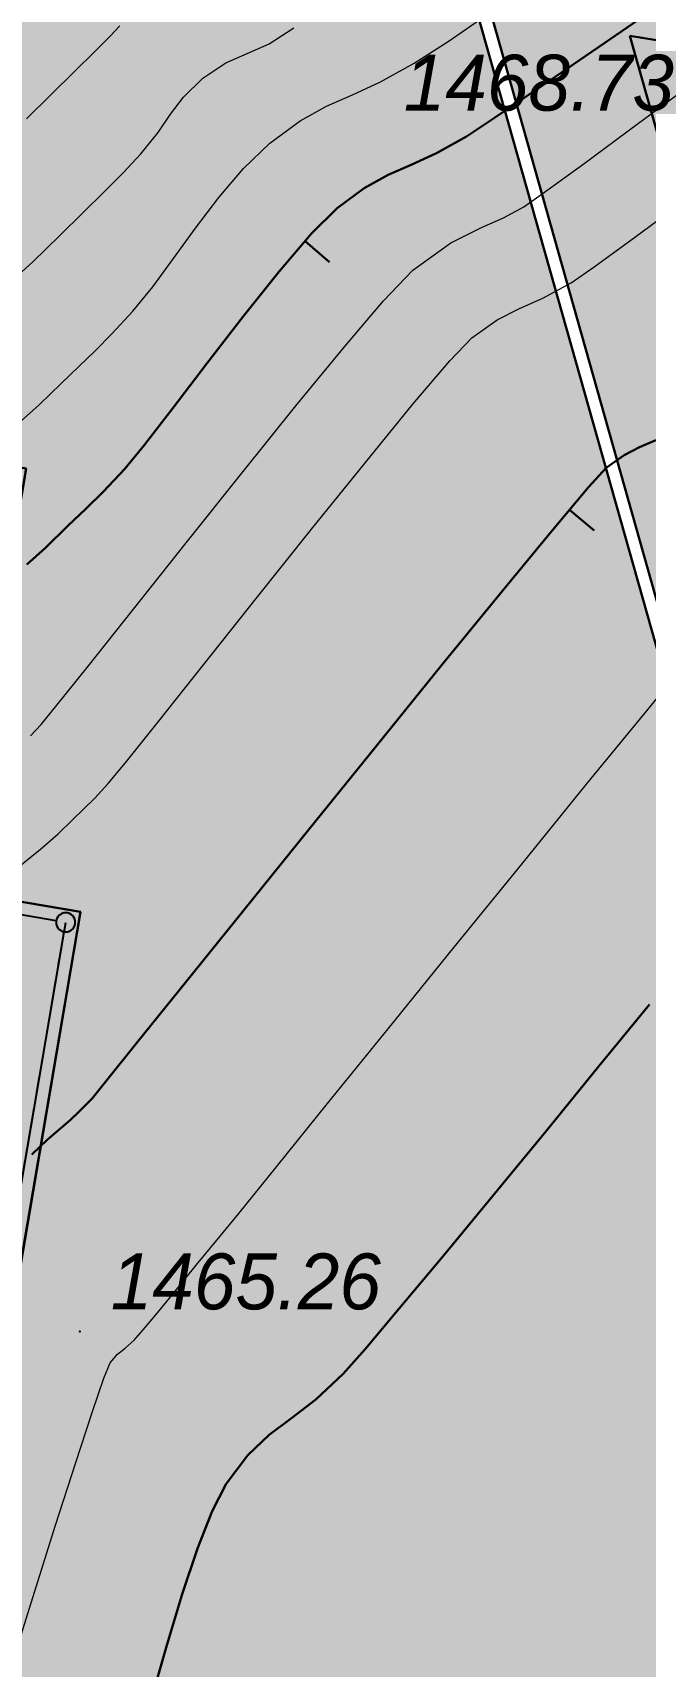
# Model space of a CAD drawing. Header units: millimetres. Extents: x 474337 to 1180020, y 4124662 to 4776603.
# Drawn here: x 780549 to 790137, y 4367062 to 4392623 of the extents above; entities that cross this region are included whole.
import ezdxf

# ---------------------------------------------------------------- set-up
doc = ezdxf.new("R2010")
doc.units = ezdxf.units.MM
doc.header["$PDMODE"] = 32
doc.header["$PDSIZE"] = 0.33
doc.linetypes.add('CENTERX2', pattern=[101.6, 63.5, -12.7, 12.7, -12.7])
doc.layers.add('(004) Точки рельефа', color=7, linetype='Continuous')
doc.layers.add('(031) Горизонтали', color=42, linetype='Continuous')
doc.layers.add('(032) Горизонтали утолщенные', color=32, linetype='Continuous', lineweight=30)
doc.layers.add('(042) Бергштрих11', color=32, linetype='Continuous', lineweight=30)
doc.styles.add('D-431', font='')
doc.styles.get('D-431').set_extended_font_data('D431', italic=True)
doc.linetypes.add('FENCELINE1', pattern='A,0.25,-0.1,[133,ltypeshp.shx,S=0.1,R=0,X=-0.1,Y=0],-0.1,1', length=1.45)

# ---------------------------------------------------------------- blocks, each defined once
blk = doc.blocks.new('io87po8otjtrio')
at = {"color": 7}
for p in [(5670230.8, 894418.1), (5663579.2, 892423.3)]:
    blk.add_line(p, (5664681.1, 890754.2), dxfattribs=at)
at = {"color": 252, "linetype": 'CENTERX2', "ltscale": 20}
blk.add_line((5669953.7, 894474.8), (5664737.9, 891031.3), dxfattribs=at)
at = {"color": 7, "linetype": 'FENCELINE1', "ltscale": 18}
for p, q in [((5669828.5, 894392.2), (5664863, 891114)), ((5664655.2, 891156.5), (5663746.1, 892533.5))]:
    blk.add_line(p, q, dxfattribs=at)
at = {"color": 7}
blk.add_circle((5664737.9, 891031.3), 150, dxfattribs=at)
blk = doc.blocks.new('dfgfdgf')
at = {"lineweight": 30}
h = blk.add_hatch(color=72, dxfattribs=at)
h.dxf.hatch_style = 1
h.paths.add_polyline_path([(3363175.57, -577174.06), (3364996.81, -577174.06, -0.17741594), (3366802.83, -573021.04, 0.19370804), (3369075.57, -568381.98), (3369075.57, -568268.06, -0.07551546), (3363175.57, -566490.86)])
for p, q in [((3361175.57, -565401.2, -13.31), (3361175.57, -578674.06, -13.31)), ((3360975.57, -565512.24, -13.31), (3360975.57, -578874.06, -13.31))]:
    blk.add_line(p, q, dxfattribs=at)
at = {"lineweight": 30, "elevation": -13.31}
blk.add_lwpolyline([(3369075.57, -568268.06), (3369075.57, -568381.98, -0.19370804), (3366802.83, -573021.04, 0.17741594), (3364996.81, -577174.06), (3363175.57, -577174.06), (3363175.57, -566490.86)], format="xyb", dxfattribs=at)
at = {"lineweight": 30}
blk.add_arc((3371975.57, -547958.42, -13.31), 20515.64, 244.599622, 261.873704, dxfattribs=at)

msp = doc.modelspace()

# ---------------------------------------------------------------- hatches: boundary and pattern name
at = {"lineweight": 30}
h = msp.add_hatch(color=74, dxfattribs=at)
h.dxf.hatch_style = 1
edge = h.paths.add_edge_path()
edge.add_line((791143, 4380058), (787513, 4392917))
edge.add_arc((793330, 4412799), 20716, 214.9498, 253.6907, ccw=False)
edge.add_line((776351, 4400932), (756617, 4395362))
edge.add_arc((757551, 4392511), 3000, 108.1418, 155.5912)
edge.add_line((754819, 4393751), (752012, 4385461))
edge.add_line((752012, 4385461), (763424, 4383523))
edge.add_line((763424, 4383523), (762064, 4384467))
edge.add_line((762064, 4384467), (762682, 4388109))
edge.add_line((762682, 4388109), (764278, 4388551))
edge.add_line((764278, 4388551), (780447, 4385806))
edge.add_line((780447, 4385806), (779325, 4379201))
edge.add_line((779325, 4379201), (781297, 4378866))
edge.add_line((781297, 4378866), (780184, 4372310))
edge.add_line((780184, 4372310), (779950, 4370930))
edge.add_line((779950, 4370930), (779372, 4367528))
edge.add_line((779372, 4367528), (775034, 4368265))
edge.add_line((775034, 4368265), (775101, 4368659))
edge.add_line((775101, 4368659), (764016, 4370541))
edge.add_line((764016, 4370541), (765040, 4376569))
edge.add_line((765040, 4376569), (763900, 4377360))
edge.add_line((763900, 4377360), (764234, 4379329))
edge.add_line((764234, 4379329), (750713, 4381624))
edge.add_line((750713, 4381624), (743444, 4360154))
edge.add_line((743444, 4360154), (759008, 4357511))
edge.add_line((759008, 4357511), (757647, 4358455))
edge.add_line((757647, 4358455), (758266, 4362097))
edge.add_line((758266, 4362097), (759862, 4362539))
edge.add_line((759862, 4362539), (776031, 4359794))
edge.add_line((776031, 4359794), (774909, 4353189))
edge.add_line((774909, 4353189), (776881, 4352854))
edge.add_line((776881, 4352854), (775768, 4346298))
edge.add_line((775768, 4346298), (775534, 4344918))
edge.add_line((775534, 4344918), (774956, 4341516))
edge.add_line((774956, 4341516), (770618, 4342253))
edge.add_line((770618, 4342253), (770685, 4342647))
edge.add_line((770685, 4342647), (759600, 4344529))
edge.add_line((759600, 4344529), (760624, 4350557))
edge.add_line((760624, 4350557), (759484, 4351348))
edge.add_line((759484, 4351348), (759818, 4353316))
edge.add_line((759818, 4353316), (742145, 4356317))
edge.add_line((742145, 4356317), (737248, 4341852))
edge.add_line((737248, 4341852), (709858, 4296443))
edge.add_arc((712518, 4295056), 3000, 152.4555, 276.6998)
edge.add_line((712868, 4292077), (732178, 4296180))
edge.add_line((732178, 4296180), (731830, 4300020))
edge.add_line((731830, 4300020), (736178, 4300410))
edge.add_line((736178, 4300410), (734727, 4319832))
edge.add_line((734727, 4319832), (741079, 4320306))
edge.add_line((741079, 4320306), (742014, 4321881))
edge.add_line((742014, 4321881), (745566, 4322146))
edge.add_line((745566, 4322146), (746725, 4320728))
edge.add_line((746725, 4320728), (753076, 4321203))
edge.add_line((753076, 4321203), (753169, 4319961))
edge.add_line((753169, 4319961), (756161, 4320184))
edge.add_line((756161, 4320184), (757215, 4306069))
edge.add_line((757215, 4306069), (752229, 4305697))
edge.add_line((752229, 4305697), (752527, 4301708))
edge.add_line((752527, 4301708), (748139, 4301380))
edge.add_line((748139, 4301380), (748184, 4300782))
edge.add_line((748184, 4300782), (744857, 4300533))
edge.add_line((744857, 4300533), (745208, 4292082))
edge.add_line((745208, 4292082), (746926, 4269947))
edge.add_line((746926, 4269947), (751349, 4269079))
edge.add_line((751349, 4269079), (753119, 4271029))
edge.add_line((753119, 4271029), (753932, 4274133))
edge.add_line((753932, 4274133), (753820, 4274189))
edge.add_line((753820, 4274189), (755767, 4280410))
edge.add_line((755767, 4280410), (762026, 4293875))
edge.add_line((762026, 4293875), (762927, 4294986))
edge.add_line((762927, 4294986), (763792, 4295462))
edge.add_line((763792, 4295462), (764488, 4295429))
edge.add_line((764488, 4295429), (767708, 4293450))
edge.add_line((767708, 4293450), (770598, 4290687))
edge.add_line((770598, 4290687), (770845, 4289929))
edge.add_line((770845, 4289929), (772277, 4289102))
edge.add_line((772277, 4289102), (772511, 4291780))
edge.add_line((772511, 4291780), (779230, 4317708))
edge.add_line((779230, 4317708), (783940, 4335881))
edge.add_line((783940, 4335881), (788793, 4347431))
edge.add_arc((796894, 4343510), 9000, 91.4667, 154.1763, ccw=False)
edge.add_line((796664, 4352507), (798918, 4352515))
edge.add_line((798918, 4352515), (791143, 4380058))
h = msp.add_hatch(color=253, dxfattribs=at)
h.dxf.hatch_style = 1
h.paths.add_polyline_path([(808463, 4398947, 0.00397), (808681, 4399189), (807184, 4400516, -0.124282), (799693, 4395411), (800240, 4393474, 0.193504), (804397, 4388767, -0.248097), (806839, 4384697), (810384, 4385698), (810439, 4385505), (811882, 4385913), (811828, 4386105), (812069, 4386173)])
h.paths.add_polyline_path([(806834, 4397355), (809736, 4387073), (807984, 4386578, 0.177416), (805117, 4390085, -0.193708), (801670, 4393932), (801639, 4394041, 0.075515)], flags=16)
h.paths.add_polyline_path([(796999, 4394651, -0.124282), (787944, 4395084), (787363, 4393171, 0.00397), (787675, 4393079), (791281, 4380305), (791522, 4380373), (791576, 4380180), (793020, 4380588), (792965, 4380780), (796510, 4381781, -0.248097), (796463, 4386528, 0.193504), (797546, 4392714)])
h.paths.add_polyline_path([(796057, 4392466), (796088, 4392356, -0.193708), (795161, 4387274, 0.177416), (794551, 4382787), (792798, 4382292), (789896, 4392573, 0.075515)], flags=16)
h = msp.add_hatch(color=21, dxfattribs=at)
h.dxf.hatch_style = 1
h.paths.add_polyline_path([(780447, 4385806), (779325, 4379201), (781297, 4378866), (780184, 4372310), (776832, 4372879), (776748, 4372386), (774776, 4372721), (775120, 4374742), (765261, 4376416), (763900, 4377360), (764904, 4383272), (763424, 4383523), (762064, 4384467), (762682, 4388109), (764278, 4388551)])

# ---------------------------------------------------------------- linework, layer by layer
at = {"layer": '(004) Точки рельефа', "linetype": 'ByBlock', "lineweight": -2}
msp.add_point((781288, 4372299, 1463750), dxfattribs=at)
at = {"layer": '(031) Горизонтали', "color": 42, "linetype": 'Continuous', "lineweight": 0}
for points, elevation in [([(780213, 4388729), (780553, 4389036), (780974, 4389451), (781342, 4389810), (781669, 4390130), (781966, 4390430), (782244, 4390727), (782515, 4391063), (782706, 4391347), (782907, 4391616), (783210, 4391910), (783571, 4392150), (783908, 4392296), (784252, 4392446), (784635, 4392700)], 1467490), ([(780307, 4386491), (780651, 4386799), (780995, 4387135), (781271, 4387398), (781522, 4387640), (781790, 4387912), (782117, 4388263), (782430, 4388645), (782755, 4389088), (783097, 4389564), (783460, 4390043), (783847, 4390496), (784263, 4390894), (784736, 4391243), (785150, 4391472), (785554, 4391652), (785995, 4391852), (786520, 4392145), (787049, 4392487), (787627, 4392879)], 1466990), ([(780454, 4391273), (780841, 4391655), (781206, 4392013), (781523, 4392326), (781767, 4392572), (781912, 4392730)], 1467990), ([(780515, 4381621), (780680, 4381798), (780908, 4382075), (781421, 4382717), (782127, 4383605), (782951, 4384641), (783822, 4385731), (784670, 4386783), (785427, 4387706), (786039, 4388425), (786498, 4388908), (787095, 4389334), (787573, 4389574), (787915, 4389724), (788237, 4389900), (788524, 4390099), (789157, 4390562), (790031, 4391207), (791080, 4391980)], 1465990), ([(780293, 4379539), (780670, 4379847), (780946, 4380087), (781170, 4380306), (781347, 4380474), (781520, 4380646), (781733, 4380874), (781996, 4381193), (782516, 4381844), (783223, 4382734), (784046, 4383769), (784913, 4384855), (785756, 4385899), (786501, 4386808), (787080, 4387488), (787421, 4387846), (787820, 4388132), (788169, 4388307), (788532, 4388467), (788974, 4388707), (789337, 4388959), (789986, 4389434), (790863, 4390081)], 1465490), ([(780171, 4366917), (780553, 4368141), (780909, 4369269), (781224, 4370250), (781481, 4371035), (781665, 4371571), (781760, 4371808), (781875, 4371947), (781996, 4372038), (782137, 4372163), (782278, 4372325), (782501, 4372593), (782785, 4372939), (783110, 4373337), (783456, 4373760), (783773, 4374149), (784363, 4374877), (785163, 4375866), (786111, 4377037), (787145, 4378312), (788202, 4379613), (789218, 4380863), (790132, 4381983), (790880, 4382895)], 1463490)]:
    msp.add_lwpolyline(points, dxfattribs=dict(at, elevation=elevation))
at = {"layer": '(032) Горизонтали утолщенные', "color": 32, "linetype": 'Continuous', "lineweight": 30}
for points, elevation in [([(780459, 4384301), (780749, 4384562), (781102, 4384906), (781380, 4385171), (781653, 4385441), (781989, 4385800), (782297, 4386174), (782741, 4386748), (783273, 4387444), (783845, 4388183), (784409, 4388888), (784915, 4389479), (785315, 4389878), (785739, 4390191), (786111, 4390396), (786473, 4390557), (786868, 4390737), (787338, 4390999), (787778, 4391288), (788526, 4391795), (789504, 4392466), (790636, 4393248)], 1466490), ([(780534, 4375071), (780774, 4375302), (780989, 4375481), (781143, 4375613), (781264, 4375731), (781361, 4375825), (781478, 4375948), (781688, 4376205), (782197, 4376836), (782941, 4377760), (783854, 4378894), (784872, 4380156), (785929, 4381464), (786960, 4382735), (787900, 4383888), (788685, 4384840), (789248, 4385510), (789526, 4385814), (789804, 4386013), (790048, 4386135), (790302, 4386247)], 1464490), ([(782370, 4366425), (782638, 4367355), (782890, 4368189), (783130, 4368907), (783358, 4369489), (783578, 4369916), (783916, 4370368), (784252, 4370683), (784601, 4370944), (784982, 4371235), (785410, 4371639), (785751, 4372025), (786286, 4372658), (786968, 4373476), (787748, 4374421), (788578, 4375432), (789412, 4376450), (790200, 4377415)], 1462490)]:
    msp.add_lwpolyline(points, dxfattribs=dict(at, elevation=elevation))
at = {"layer": '(042) Бергштрих11', "color": 32, "linetype": 'Continuous', "lineweight": 30}
for p, q in [((784812, 4389359, 1466490), (785192, 4389033, 1466490)), ((788952, 4385158, 1464490), (789334, 4384836, 1464490))]:
    msp.add_line(p, q, dxfattribs=at)
at = {"lineweight": 30, "elevation": 1503990}
msp.add_lwpolyline([(764278, 4388551), (762682, 4388109), (762064, 4384467), (763424, 4383523), (764904, 4383272), (763900, 4377360), (765261, 4376416), (775120, 4374742), (774776, 4372721), (776748, 4372386), (776832, 4372879), (780184, 4372310), (781297, 4378866), (779325, 4379201), (780447, 4385806)], close=True, dxfattribs=at)

# ---------------------------------------------------------------- block references
at = {"color": 1, "lineweight": 35, "rotation": 15.76376092732711}
msp.add_blockref('dfgfdgf', (-2600690, 4024079, 1453698), dxfattribs=at)
at = {"lineweight": 50, "xscale": -1, "rotation": 113.7971849768921}
msp.add_blockref('io87po8otjtrio', (-689382, 9921353, 1503990), dxfattribs=at)

# ---------------------------------------------------------------- texts
at = {"layer": '(004) Точки рельефа', "linetype": 'ByBlock', "char_height": 875, "attachment_point": 4, "rotation": 0, "style": 'D-431'}
for s, insert in [('1468.73', (786356, 4391834, 1467220)), ('1465.26', (781770, 4373078, 1463750))]:
    msp.add_mtext(s, dxfattribs=dict(at, insert=insert))

doc.saveas('drawing.dxf')
